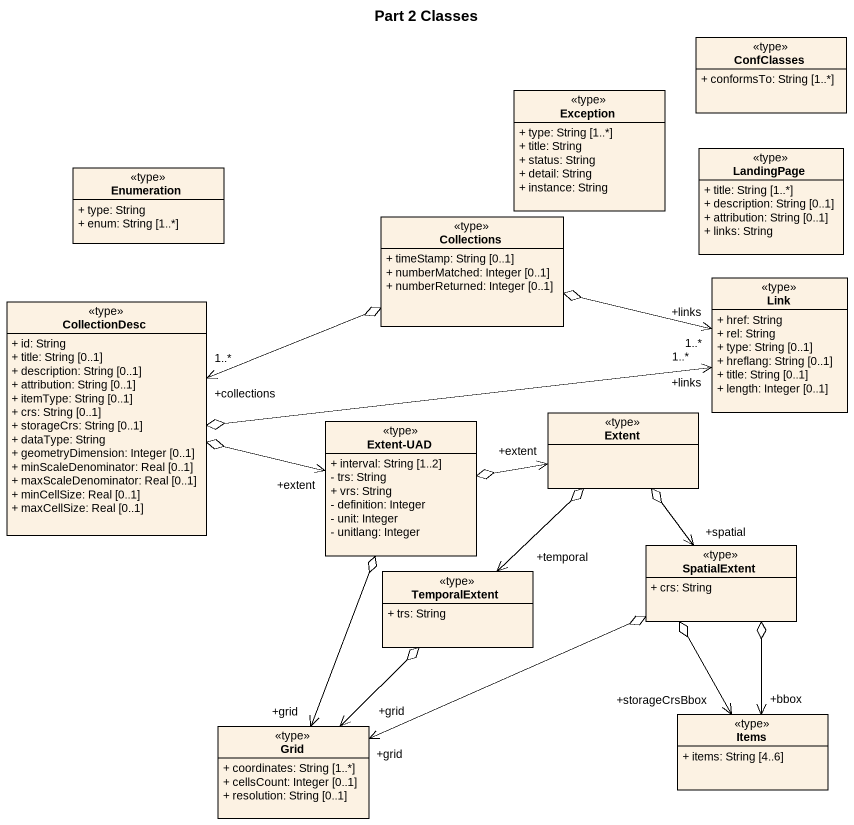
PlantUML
@startuml
title Part 2 Classes
hide circle
hide empty members
skinparam classAttributeIconSize 0
class ConfClasses <<type>> {
  + conformsTo: String [1..*]
}
class "Exception" as Exception_ <<type>> {
  + type: String [1..*]
  + title: String
  + status: String
  + detail: String
  + instance: String
}
class Enumeration <<type>> {
  + type: String
  + enum: String [1..*]
}
class LandingPage <<type>> {
  + title: String [1..*]
  + description: String [0..1]
  + attribution: String [0..1]
  + links: String
}
class "Collections" as Collections_ <<type>> {
  + timeStamp: String [0..1]
  + numberMatched: Integer [0..1]
  + numberReturned: Integer [0..1]
}
class CollectionDesc <<type>> {
  + id: String
  + title: String [0..1]
  + description: String [0..1]
  + attribution: String [0..1]
  + itemType: String [0..1]
  + crs: String [0..1]
  + storageCrs: String [0..1]
  + dataType: String
  + geometryDimension: Integer [0..1]
  + minScaleDenominator: Real [0..1]
  + maxScaleDenominator: Real [0..1]
  + minCellSize: Real [0..1]
  + maxCellSize: Real [0..1]
}
class Link <<type>> {
  + href: String
  + rel: String
  + type: String [0..1]
  + hreflang: String [0..1]
  + title: String [0..1]
  + length: Integer [0..1]
}
class "Extent-UAD" as Extent_UAD <<type>> {
  + interval: String [1..2]
  - trs: String
  + vrs: String
  - definition: Integer
  - unit: Integer
  - unitlang: Integer
}
class Extent <<type>>
class SpatialExtent <<type>> {
  + crs: String
}
class TemporalExtent <<type>> {
  + trs: String
}
class Items <<type>> {
  + items: String [4..6]
}
class Grid <<type>> {
  + coordinates: String [1..*]
  + cellsCount: Integer [0..1]
  + resolution: String [0..1]
}
Collections_ o-left-> "+collections\n1..*" CollectionDesc
Collections_ o-right-> "+links\n1..*" Link
CollectionDesc o-right-> "+links\n1..*" Link
CollectionDesc o-right-> "+extent" Extent_UAD
Extent_UAD o-right-> "+extent" Extent
Extent_UAD o--> "+grid" Grid
Extent o--> "+spatial" SpatialExtent
Extent o--> "+temporal" TemporalExtent
SpatialExtent o--> "+bbox" Items
SpatialExtent o--> "+storageCrsBbox" Items
SpatialExtent o-left-> "+grid" Grid
TemporalExtent o--> "+grid" Grid
@enduml
